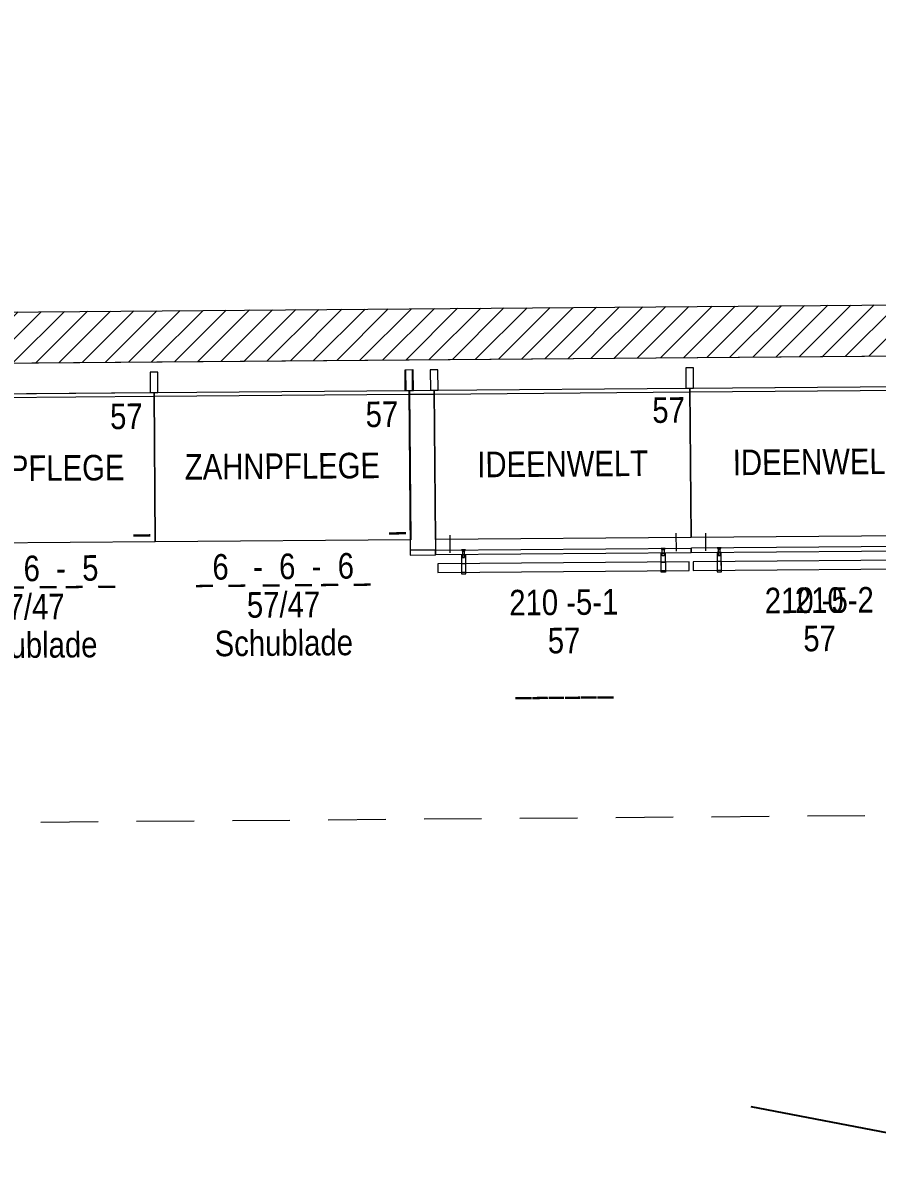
# Model space of a CAD drawing. Header units: millimetres. Extents: x 2027740 to 2136289, y -1533552 to -1491502.
# Drawn here: x 2101461 to 2104804, y -1500877 to -1496400 of the extents above; entities that cross this region are included whole.
import ezdxf
from ezdxf.enums import TextEntityAlignment as Align

# ---------------------------------------------------------------- set-up
doc = ezdxf.new("R2010")
doc.units = ezdxf.units.MM
doc.header["$MEASUREMENT"] = 0
doc.linetypes.add('AUSGEZOGEN', pattern=[0])
doc.linetypes.add('DGN Style 2', pattern=[375.045563, 225.027338, -150.018225])
for name, color, linetype, lineweight in [('01_Grundriss', 7, 'Continuous', 0), ('06_Ansichten', 7, 'Continuous', 0), ('10_Einrichtung', 7, 'Continuous', 0), ('10_Einrichtung (Construction)', 7, 'Continuous', 0), ('11_Schraffur', 9, 'Continuous', 0), ('20_Sortimentierung', 7, 'Continuous', 0), ('21_Modulnummer', 7, 'Continuous', 0), ('26_Deckenfries', 251, 'DGN Style 2', 13)]:
    doc.layers.add(name, color=color, linetype=linetype, lineweight=lineweight)
doc.layers.add('11 Regaltyp-Kennzeichnung', color=7, linetype='Continuous', lineweight=0, plot=False)
doc.layers.add('15_Flächen', color=6, linetype='Continuous', lineweight=0, plot=False)
doc.styles.add('Rossmann', font='ARIALN.TTF', dxfattribs={"height": 100})
doc.styles.get("Standard").update_dxf_attribs({"font": 'isocp.shx'})
doc.styles.add('Style-Arial Narrow', font='ARIALN.TTF')
doc.styles.add('Style-ISOCPEUR', font='arial.ttf')
doc.dimstyles.new('DIN919_1-50', dxfattribs={"dimscale": 2.5, "dimtxt": 5, "dimasz": 1.5, "dimexe": 2.5, "dimexo": 0, "dimgap": 1, "dimtad": 1, "dimdec": 1, "dimzin": 9, "dimdsep": 46, "dimtxsty": 'Standard', "dimblk": 'BEMSTR', "dimcen": 6, "dimse1": 1, "dimse2": 1, "dimclrd": 256, "dimclre": 7, "dimclrt": 7, "dimadec": 0, "dimazin": 0, "dimtfac": 1, "dimtdec": 0, "dimtmove": 0, "dimatfit": 1, "dimldrblk": 'BEMSTR', "dimfxl": 1, "dimtolj": 1, "dimtzin": 9, "dimarcsym": 0})

# ---------------------------------------------------------------- blocks, each defined once
blk = doc.blocks.new('BEMSTR')
for p, q in [((-0.01, -0.01), (0.01, 0.01)), ((-0.01, 0), (0.01, 0)), ((0, 0.01), (0, -0.01))]:
    blk.add_line(p, q)
blk = doc.blocks.new('*D151')
at = {"layer": '06_Ansichten', "linetype": 'AUSGEZOGEN', "lineweight": -2, "transparency": 16777216}
for p, q in [((2107257.5, -1501210.5), (2104311.3, -1500644.9)), ((2113650.8, -1502437.6), (2110203.7, -1501776)), ((2116597, -1503003.1), (2119543.2, -1503568.6))]:
    blk.add_line(p, q, dxfattribs=at)
at = {"layer": 'Defpoints', "color": 0, "linetype": 'AUSGEZOGEN', "lineweight": 0, "transparency": 16777216}
for p in [(2110203.7, -1501776), (2110185.3, -1501871.9), (2113632.4, -1502533.6)]:
    blk.add_point(p, dxfattribs=at)
at = {"layer": '06_Ansichten', "linetype": 'AUSGEZOGEN', "lineweight": -2, "transparency": 16777216, "xscale": 3000, "yscale": 3000, "zscale": 3000}
for p, rotation in [((2110203.7, -1501776), 349.1345598086123), ((2113650.8, -1502437.6), 169.1345598086123)]:
    blk.add_blockref('BEMSTR', p, dxfattribs=dict(at, rotation=rotation))
at = {"layer": '06_Ansichten', "color": 7, "linetype": 'AUSGEZOGEN', "transparency": 16777216, "insert": (2111940.7, -1502037), "char_height": 100, "attachment_point": 5, "rotation": 349.1346, "style": 'Style-ISOCPEUR'}
blk.add_mtext('\\A1;\\fArial|b0|i0|c00|p39;3510', dxfattribs=at)
blk = doc.blocks.new('Ideenwelt links T57')
at = {"layer": '10_Einrichtung', "color": 1, "linetype": 'Continuous', "lineweight": 0}
for p, q in [((-50, 282.5), (50, 282.5)), ((-50, 267.5), (50, 267.5))]:
    blk.add_line(p, q, dxfattribs=at)
at = {"layer": '10_Einrichtung', "color": 1, "linetype": 'Continuous', "lineweight": 0, "flags": 128}
for points in [[(-35, 362.5), (-65, 362.5), (-65, 282.5), (-35, 282.5)], [(65, 362.5), (35, 362.5), (35, 282.5), (65, 282.5)]]:
    blk.add_lwpolyline(points, close=True, dxfattribs=at)
at = {"layer": '10_Einrichtung', "color": 1, "lineweight": 13, "flags": 128}
blk.add_lwpolyline([(-50, -362.5), (50, -362.5), (50, -343.5), (-50, -343.5)], close=True, dxfattribs=at)
at = {"layer": '10_Einrichtung (Construction)', "color": 1, "linetype": 'Continuous', "lineweight": 13}
blk.add_line((-50, 282.5), (-50, -343.5), dxfattribs=at)
at = {"layer": '10_Einrichtung (Construction)', "color": 1, "linetype": 'Continuous', "lineweight": 0}
blk.add_line((50, 282.5), (50, -343.5), dxfattribs=at)
blk = doc.blocks.new('IWl')
at = {"layer": '10_Einrichtung', "color": 1, "linetype": 'Continuous', "lineweight": 13}
blk.add_blockref('Ideenwelt links T57', (-50, -322.5), dxfattribs=at)
blk = doc.blocks.new('Ideenwelt_Mitte57')
at = {"layer": '10_Einrichtung', "color": 7, "linetype": 'Continuous', "lineweight": 0}
for p, q in [((-500, 305), (500, 305)), ((-442.5, -317.8), (-442.5, -248.02)), ((442.5, -317.8), (442.5, -248.02))]:
    blk.add_line(p, q, dxfattribs=at)
at = {"layer": '10_Einrichtung', "color": 7, "linetype": 'Continuous', "lineweight": 0, "flags": 128}
for points in [[(-485, 400), (-515, 400), (-515, 320), (-485, 320)], [(515, 400), (485, 400), (485, 320), (515, 320)], [(-500, 320), (500, 320), (500, -265), (-500, -265)]]:
    blk.add_lwpolyline(points, close=True, dxfattribs=at)
at = {"layer": '10_Einrichtung', "color": 7, "linetype": 'Continuous', "lineweight": 13, "flags": 128}
blk.add_lwpolyline([(498.75, -325), (-498.75, -325), (-498.75, -306), (498.75, -306)], close=True, dxfattribs=at)
at = {"layer": '10_Einrichtung', "lineweight": 0, "ltscale": 0.01, "flags": 128}
for points in [[(-398.5, -306), (-394.5, -311), (-386.5, -311), (-382.5, -306)], [(-394.5, -311), (-394.5, -336), (-386.5, -336), (-386.5, -311)], [(398.5, -306), (394.5, -311), (386.5, -311), (382.5, -306)], [(394.5, -311), (394.5, -336), (386.5, -336), (386.5, -311)], [(-398.75, -325), (-398.75, -400), (-382.25, -400), (-382.25, -325)], [(398.75, -325), (398.75, -400), (382.25, -400), (382.25, -325)], [(-492, -394), (492, -394), (492, -360.3), (-492, -360.3)], [(-398.75, -360.3), (-398.75, -394), (-382.25, -394), (-382.25, -360.3)], [(398.75, -360.3), (398.75, -394), (382.25, -394), (382.25, -360.3)]]:
    blk.add_lwpolyline(points, close=True, dxfattribs=at)
at = {"layer": '10_Einrichtung (Construction)', "color": 5, "linetype": 'Continuous', "lineweight": 0}
blk.add_line((-500, 320), (500, 320), dxfattribs=at)
at = {"layer": '10_Einrichtung (Construction)', "color": 3, "linetype": 'Continuous', "lineweight": 0}
for p, q in [((-500, 320), (-500, -265)), ((500, 320), (500, -265))]:
    blk.add_line(p, q, dxfattribs=at)
blk = doc.blocks.new('IWm')
at = {"layer": '10_Einrichtung', "color": 7, "linetype": 'Continuous', "lineweight": 0}
blk.add_blockref('Ideenwelt_Mitte57', (-500, -360), dxfattribs=at)
at = {"layer": '10_Einrichtung', "color": 7, "linetype": 'Continuous', "lineweight": 0, "style": 'Style-Arial Narrow'}
blk.add_text('57', height=100, dxfattribs=at).set_placement((-20, -75), align=Align.TOP_RIGHT)
at = {"layer": '20_Sortimentierung', "color": 1, "linetype": 'Continuous', "lineweight": 0, "style": 'Style-Arial Narrow'}
blk.add_attdef('IWm_0', text='', height=100, dxfattribs=at).set_placement((-500, -332.5), align=Align.MIDDLE_CENTER)
at = {"layer": '21_Modulnummer', "color": 1, "linetype": 'Continuous', "lineweight": 0, "insert": (-500, -824.3), "char_height": 100, "attachment_point": 2, "line_spacing_factor": 0.6, "style": 'Style-Arial Narrow'}
blk.add_mtext('210 -5-2', dxfattribs=at)
at = {"layer": '21_Modulnummer', "color": 251, "linetype": 'Continuous', "lineweight": 0, "style": 'Style-Arial Narrow'}
blk.add_attdef('IWm_0', text='', height=100, dxfattribs=at).set_placement((-500, -974.3), align=Align.TOP_CENTER)
at = {"layer": '21_Modulnummer', "color": 5, "linetype": 'Continuous', "lineweight": 0, "style": 'Style-Arial Narrow'}
blk.add_attdef('IWm_0', text='', height=100, dxfattribs=at).set_placement((-500, -1124.3), align=Align.TOP_CENTER)
blk = doc.blocks.new('*U393')
at = {"layer": '10_Einrichtung', "color": 7, "linetype": 'Continuous', "lineweight": 0}
blk.add_line((-500, 237.5), (500, 237.5), dxfattribs=at)
at = {"layer": '10_Einrichtung', "color": 7, "linetype": 'Continuous', "lineweight": 0, "flags": 128}
for points in [[(-485, 332.5), (-515, 332.5), (-515, 252.5), (-485, 252.5)], [(515, 332.5), (485, 332.5), (485, 252.5), (515, 252.5)], [(-500, 252.5), (500, 252.5), (500, -332.5), (-500, -332.5)]]:
    blk.add_lwpolyline(points, close=True, dxfattribs=at)
at = {"layer": '10_Einrichtung (Construction)', "color": 3, "linetype": 'Continuous', "lineweight": 0}
for p, q in [((-500, 252.5), (-500, -332.5)), ((500, 252.5), (500, -332.5))]:
    blk.add_line(p, q, dxfattribs=at)
at = {"layer": '10_Einrichtung (Construction)', "color": 5, "linetype": 'Continuous', "lineweight": 0}
blk.add_line((-500, 252.5), (500, 252.5), dxfattribs=at)
at = {"layer": '10_Einrichtung', "color": 7, "linetype": 'Continuous', "lineweight": 0, "style": 'Rossmann'}
blk.add_text('57', height=100, dxfattribs=at).set_placement((391.1, 160.1), align=Align.MIDDLE_CENTER)
blk = doc.blocks.new('R1 57_25')
at = {"layer": '10_Einrichtung', "color": 7, "linetype": 'Continuous', "lineweight": 0}
blk.add_blockref('*U393', (500, -292.5), dxfattribs=at)
blk = doc.blocks.new('I1 57_25')
at = {"layer": '10_Einrichtung', "color": 7, "linetype": 'Continuous', "lineweight": 0}
blk.add_blockref('R1 57_25', (0, 0), dxfattribs=at)
at = {"layer": '11 Regaltyp-Kennzeichnung', "color": 7, "linetype": 'Continuous', "lineweight": 0, "style": 'Style-Arial Narrow'}
blk.add_attdef('I1 57_25_0', text='', height=100, dxfattribs=at).set_placement((980, -575), align=Align.RIGHT)
at = {"layer": '20_Sortimentierung', "color": 1, "linetype": 'Continuous', "lineweight": 0, "style": 'Style-Arial Narrow'}
blk.add_attdef('I1 57_25_0', text='', height=100, dxfattribs=at).set_placement((500, -332.5), align=Align.MIDDLE_CENTER)
at = {"layer": '21_Modulnummer', "color": 1, "linetype": 'Continuous', "lineweight": 0, "insert": (500, -675), "char_height": 100, "attachment_point": 2, "line_spacing_factor": 0.6, "style": 'Style-Arial Narrow'}
blk.add_mtext('_6_ -_6_-_5_', dxfattribs=at)
at = {"layer": '21_Modulnummer', "color": 251, "linetype": 'Continuous', "lineweight": 0, "style": 'Style-Arial Narrow'}
blk.add_attdef('I1 57_25_0', text='', height=100, dxfattribs=at).set_placement((500, -825), align=Align.TOP_CENTER)
at = {"layer": '21_Modulnummer', "color": 5, "linetype": 'Continuous', "lineweight": 0, "style": 'Style-Arial Narrow'}
blk.add_attdef('I1 57_25_0', text='', height=100, dxfattribs=at).set_placement((500, -975), align=Align.TOP_CENTER)
blk = doc.blocks.new('*U396')
at = {"layer": '10_Einrichtung', "color": 7, "linetype": 'Continuous', "lineweight": 0}
blk.add_line((-500, 237.5), (500, 237.5), dxfattribs=at)
at = {"layer": '10_Einrichtung', "color": 7, "linetype": 'Continuous', "lineweight": 0, "flags": 128}
for points in [[(-485, 332.5), (-515, 332.5), (-515, 252.5), (-485, 252.5)], [(515, 332.5), (485, 332.5), (485, 252.5), (515, 252.5)], [(-500, 252.5), (500, 252.5), (500, -332.5), (-500, -332.5)]]:
    blk.add_lwpolyline(points, close=True, dxfattribs=at)
at = {"layer": '10_Einrichtung (Construction)', "color": 3, "linetype": 'Continuous', "lineweight": 0}
for p, q in [((-500, 252.5), (-500, -332.5)), ((500, 252.5), (500, -332.5))]:
    blk.add_line(p, q, dxfattribs=at)
at = {"layer": '10_Einrichtung (Construction)', "color": 5, "linetype": 'Continuous', "lineweight": 0}
blk.add_line((-500, 252.5), (500, 252.5), dxfattribs=at)
at = {"layer": '10_Einrichtung', "color": 7, "linetype": 'Continuous', "lineweight": 0, "style": 'Rossmann'}
blk.add_text('57', height=100, dxfattribs=at).set_placement((391.1, 160.1), align=Align.MIDDLE_CENTER)
blk = doc.blocks.new('R1 57_26')
at = {"layer": '10_Einrichtung', "color": 7, "linetype": 'Continuous', "lineweight": 0}
blk.add_blockref('*U396', (500, -292.5), dxfattribs=at)
blk = doc.blocks.new('I1 57_26')
at = {"layer": '10_Einrichtung', "color": 7, "linetype": 'Continuous', "lineweight": 0}
blk.add_blockref('R1 57_26', (0, 0), dxfattribs=at)
at = {"layer": '11 Regaltyp-Kennzeichnung', "color": 7, "linetype": 'Continuous', "lineweight": 0, "style": 'Style-Arial Narrow'}
blk.add_attdef('I1 57_26_0', text='', height=100, dxfattribs=at).set_placement((980, -575), align=Align.RIGHT)
at = {"layer": '20_Sortimentierung', "color": 1, "linetype": 'Continuous', "lineweight": 0, "style": 'Style-Arial Narrow'}
blk.add_attdef('I1 57_26_0', text='', height=100, dxfattribs=at).set_placement((500, -332.5), align=Align.MIDDLE_CENTER)
at = {"layer": '21_Modulnummer', "color": 1, "linetype": 'Continuous', "lineweight": 0, "insert": (500, -675), "char_height": 100, "attachment_point": 2, "line_spacing_factor": 0.6, "style": 'Style-Arial Narrow'}
blk.add_mtext('_6_ -_6_-_6_', dxfattribs=at)
at = {"layer": '21_Modulnummer', "color": 251, "linetype": 'Continuous', "lineweight": 0, "style": 'Style-Arial Narrow'}
blk.add_attdef('I1 57_26_0', text='', height=100, dxfattribs=at).set_placement((500, -825), align=Align.TOP_CENTER)
at = {"layer": '21_Modulnummer', "color": 5, "linetype": 'Continuous', "lineweight": 0, "style": 'Style-Arial Narrow'}
blk.add_attdef('I1 57_26_0', text='', height=100, dxfattribs=at).set_placement((500, -975), align=Align.TOP_CENTER)
blk = doc.blocks.new('Ideenwelt_Mitte57_4')
at = {"layer": '10_Einrichtung', "color": 1, "linetype": 'Continuous', "lineweight": 0}
for p, q in [((-500, 305), (500, 305)), ((-442.5, -317.8), (-442.5, -248.02)), ((442.5, -317.8), (442.5, -248.02))]:
    blk.add_line(p, q, dxfattribs=at)
at = {"layer": '10_Einrichtung', "color": 1, "linetype": 'Continuous', "lineweight": 0, "flags": 128}
for points in [[(-485, 400), (-515, 400), (-515, 320), (-485, 320)], [(515, 400), (485, 400), (485, 320), (515, 320)], [(-500, 320), (500, 320), (500, -265), (-500, -265)]]:
    blk.add_lwpolyline(points, close=True, dxfattribs=at)
at = {"layer": '10_Einrichtung', "color": 1, "linetype": 'Continuous', "lineweight": 13, "flags": 128}
blk.add_lwpolyline([(498.75, -325), (-498.75, -325), (-498.75, -306), (498.75, -306)], close=True, dxfattribs=at)
at = {"layer": '10_Einrichtung', "color": 1, "lineweight": 0, "ltscale": 0.01, "flags": 128}
for points in [[(-398.5, -306), (-394.5, -311), (-386.5, -311), (-382.5, -306)], [(-394.5, -311), (-394.5, -336), (-386.5, -336), (-386.5, -311)], [(398.5, -306), (394.5, -311), (386.5, -311), (382.5, -306)], [(394.5, -311), (394.5, -336), (386.5, -336), (386.5, -311)], [(-398.75, -325), (-398.75, -400), (-382.25, -400), (-382.25, -325)], [(398.75, -325), (398.75, -400), (382.25, -400), (382.25, -325)], [(-492, -394), (492, -394), (492, -360.3), (-492, -360.3)], [(-398.75, -360.3), (-398.75, -394), (-382.25, -394), (-382.25, -360.3)], [(398.75, -360.3), (398.75, -394), (382.25, -394), (382.25, -360.3)]]:
    blk.add_lwpolyline(points, close=True, dxfattribs=at)
at = {"layer": '10_Einrichtung (Construction)', "color": 1, "linetype": 'Continuous', "lineweight": 0}
for p, q in [((-500, 320), (500, 320)), ((-500, 320), (-500, -265)), ((500, 320), (500, -265))]:
    blk.add_line(p, q, dxfattribs=at)
blk = doc.blocks.new('IWm_4')
at = {"layer": '10_Einrichtung', "color": 1, "linetype": 'Continuous', "lineweight": 0}
blk.add_blockref('Ideenwelt_Mitte57_4', (-500, -360), dxfattribs=at)
at = {"layer": '10_Einrichtung', "color": 1, "linetype": 'Continuous', "lineweight": 0, "style": 'Style-Arial Narrow'}
blk.add_text('57', height=100, dxfattribs=at).set_placement((-20, -75), align=Align.TOP_RIGHT)
at = {"layer": '20_Sortimentierung', "color": 1, "linetype": 'Continuous', "lineweight": 0, "style": 'Style-Arial Narrow'}
blk.add_attdef('IWm_4_0', text='', height=100, dxfattribs=at).set_placement((-500, -332.5), align=Align.MIDDLE_CENTER)
at = {"layer": '21_Modulnummer', "color": 1, "linetype": 'Continuous', "lineweight": 0, "insert": (-500, -824.3), "char_height": 100, "attachment_point": 2, "line_spacing_factor": 0.6, "style": 'Style-Arial Narrow'}
blk.add_mtext('210 -5-1', dxfattribs=at)
at = {"layer": '21_Modulnummer', "color": 1, "linetype": 'Continuous', "lineweight": 0, "style": 'Style-Arial Narrow'}
for p in [(-500, -974.3), (-500, -1124.3)]:
    blk.add_attdef('IWm_4_0', text='', height=100, dxfattribs=at).set_placement(p, align=Align.TOP_CENTER)

msp = doc.modelspace()

# ---------------------------------------------------------------- hatches: boundary and pattern name
at = {"layer": '11_Schraffur', "linetype": 'AUSGEZOGEN', "ltscale": 10}
h = msp.add_hatch(dxfattribs=at)
h.set_pattern_fill('ANSI31', color=256, pattern_type=2)
h.set_pattern_definition([(45, (1922705.07, -1372376.47), (-44.90128, 44.90128), [])])
h.paths.add_polyline_path([(2063620.1004, -1505471.2292), (2063500.1335, -1497552.0007), (2086188.2347, -1497552.0007), (2086188.2347, -1498737.0007), (2094348.2347, -1498737.0007), (2094490.7314, -1497787.6353), (2108337.2777, -1497675.5442), (2108338.0062, -1497765.5413), (2109275.4151, -1497757.9527), (2109524.0236, -1496484.4712), (2109043.1931, -1496399.6878), (2108833.9511, -1497471.517), (2094318.3019, -1497589.0246), (2094176.0137, -1498537.0007), (2086388.2347, -1498537.0007), (2086388.2347, -1497352.0007), (2063217.0716, -1497352.0007), (2063340.1325, -1505475.4704)], flags=17)

# ---------------------------------------------------------------- linework, layer by layer
at = {"layer": '01_Grundriss', "linetype": 'AUSGEZOGEN', "ltscale": 10}
for p, q in [((2094318.3019, -1497589.0246), (2108833.9511, -1497471.517)), ((2094490.7314, -1497787.6353), (2108337.2777, -1497675.5442))]:
    msp.add_line(p, q, dxfattribs=at)
at = {"layer": '15_Flächen', "linetype": 'AUSGEZOGEN', "ltscale": 10, "flags": 128}
msp.add_lwpolyline([(2063518.2363, -1498747.0007), (2069416.2347, -1498747.0007), (2069416.2347, -1497552.0007), (2086188.2347, -1497552.0007), (2086188.2347, -1498737.0007), (2094348.2347, -1498737.0007), (2094490.7314, -1497787.6353), (2108337.2777, -1497675.5442), (2108338.0062, -1497765.5413), (2109517.9676, -1497755.9892), (2109508.3603, -1497805.0575), (2109547.615, -1497812.7433), (2108805.7428, -1501601.7995), (2108766.4882, -1501594.1137), (2108756.8809, -1501643.182), (2107891.7578, -1501473.7966), (2107780.5881, -1502052.9736), (2107765.8571, -1502050.146), (2107762.6687, -1502066.757), (2107762.6687, -1502066.757), (2107551.5231, -1502026.2288), (2107517.1505, -1502019.6312), (2107517.1505, -1502019.6312), (2106749.1698, -1501872.2218), (2106546.6419, -1502927.3614), (2106495.5741, -1502917.5593), (2106064.4675, -1505163.5593), (2106115.5353, -1505173.3614), (2105970.73, -1505927.7748), (2105970.73, -1505927.7748), (2105970.73, -1505927.7748), (2105970.73, -1505927.7748), (2105925.3788, -1506164.0476), (2106938.8777, -1506358.5828), (2106935.6894, -1506375.1937), (2106950.4205, -1506378.0213), (2106843.9162, -1506932.8923), (2107683.5883, -1507094.0624), (2107674.1631, -1507143.1661), (2107713.446, -1507150.7062), (2107014.288, -1510793.2134), (2106975.0051, -1510785.6733), (2106965.5799, -1510834.777), (2106437.4116, -1510724.1616), (2106384.1156, -1510978.6405), (2100740.5785, -1509934.0344), (2100598.6456, -1510756.8831), (2092446.7045, -1510980.2262), (2092417.4768, -1511217.0547), (2092428.2323, -1511218.3821), (2092261.6635, -1512398.2829), (2091681.6913, -1512316.4071), (2091593.672, -1512918.1904), (2086495.8059, -1512012.1881), (2085680.4686, -1517269.6664), (2081425.2555, -1516914.6143), (2082017.1994, -1514073.6274), (2081723.5068, -1514012.434), (2081595.0066, -1514629.1601), (2063839.6788, -1514684.447), (2063626.0077, -1505861.1845), (2063730.9957, -1505861.1845), (2063725.0883, -1505469.6388), (2063620.1004, -1505471.2292)], close=True, dxfattribs=at)
at = {"layer": '26_Deckenfries'}
msp.add_line((2108131.5092, -1499477.2689), (2098748.2363, -1499553.2288), dxfattribs=at)

# ---------------------------------------------------------------- block references
ref = msp.add_blockref('I1 57_26', (2101973.6382, -1497807.062), dxfattribs=dict(rotation=0.4638128694037586))
ref.add_attrib('I1 57_26_0', '57/47', dxfattribs={"layer": '21_Modulnummer', "color": 251, "linetype": 'Continuous', "lineweight": 0, "height": 100, "rotation": 0.4638129, "style": 'Style-Arial Narrow'}).set_placement((2102480.3001, -1498627.9875), align=Align.TOP_CENTER)
ref.add_attrib('I1 57_26_0', 'ZAHNPFLEGE', dxfattribs={"layer": '20_Sortimentierung', "color": 1, "linetype": 'Continuous', "lineweight": 0, "height": 100, "rotation": 0.4638129, "style": 'Style-Arial Narrow'}).set_placement((2102476.3134, -1498135.5036), align=Align.MIDDLE_CENTER)
ref.add_attrib('I1 57_26_0', 'Schublade', dxfattribs={"layer": '21_Modulnummer', "color": 5, "linetype": 'Continuous', "lineweight": 0, "height": 100, "rotation": 0.4638129, "style": 'Style-Arial Narrow'}).set_placement((2102481.5144, -1498777.9826), align=Align.TOP_CENTER)
ref.add_attrib('I1 57_26_0', '_', dxfattribs={"layer": '11 Regaltyp-Kennzeichnung', "color": 7, "linetype": 'Continuous', "lineweight": 0, "height": 100, "rotation": 0.4638129, "style": 'Style-Arial Narrow'}).set_placement((2102958.2607, -1498374.1101), align=Align.RIGHT)
ref = msp.add_blockref('I1 57_25', (2100973.6709, -1497815.157), dxfattribs=dict(rotation=0.4638128694037586))
ref.add_attrib('I1 57_25_0', '57/47', dxfattribs={"layer": '21_Modulnummer', "color": 251, "linetype": 'Continuous', "lineweight": 0, "height": 100, "rotation": 0.4638129, "style": 'Style-Arial Narrow'}).set_placement((2101480.3329, -1498636.0825), align=Align.TOP_CENTER)
ref.add_attrib('I1 57_25_0', 'ZAHNPFLEGE', dxfattribs={"layer": '20_Sortimentierung', "color": 1, "linetype": 'Continuous', "lineweight": 0, "height": 100, "rotation": 0.4638129, "style": 'Style-Arial Narrow'}).set_placement((2101476.3461, -1498143.5986), align=Align.MIDDLE_CENTER)
ref.add_attrib('I1 57_25_0', 'Schublade', dxfattribs={"layer": '21_Modulnummer', "color": 5, "linetype": 'Continuous', "lineweight": 0, "height": 100, "rotation": 0.4638129, "style": 'Style-Arial Narrow'}).set_placement((2101481.5472, -1498786.0776), align=Align.TOP_CENTER)
ref.add_attrib('I1 57_25_0', '_', dxfattribs={"layer": '11 Regaltyp-Kennzeichnung', "color": 7, "linetype": 'Continuous', "lineweight": 0, "height": 100, "rotation": 0.4638129, "style": 'Style-Arial Narrow'}).set_placement((2101958.2934, -1498382.2051), align=Align.RIGHT)
at = {"layer": '10_Einrichtung', "color": 1, "linetype": 'Continuous', "lineweight": 13, "rotation": 0.4638128693974853}
msp.add_blockref('IWl', (2103070.5134, -1497798.1826), dxfattribs=at)
at = {"layer": '20_Sortimentierung', "color": 1, "linetype": 'Continuous', "lineweight": 0}
ref = msp.add_blockref('IWm_4', (2104070.4807, -1497790.0876), dxfattribs=dict(at, rotation=0.4638128693974853))
ref.add_attrib('IWm_4_0', 'IDEENWELT', dxfattribs={"color": 1, "linetype": 'Continuous', "lineweight": 0, "height": 100, "rotation": 0.4638129, "style": 'Style-Arial Narrow'}).set_placement((2103573.1886, -1498126.6242), align=Align.MIDDLE_CENTER)
ref.add_attrib('IWm_4_0', '57', dxfattribs={"layer": '21_Modulnummer', "color": 1, "linetype": 'Continuous', "lineweight": 0, "height": 100, "rotation": 0.4638129, "style": 'Style-Arial Narrow'}).set_placement((2103578.3836, -1498768.3575), align=Align.TOP_CENTER)
ref.add_attrib('IWm_4_0', '______', dxfattribs={"layer": '21_Modulnummer', "color": 1, "linetype": 'Continuous', "lineweight": 0, "height": 100, "rotation": 0.4638129, "style": 'Style-Arial Narrow'}).set_placement((2103579.5979, -1498918.3526), align=Align.TOP_CENTER)
ref = msp.add_blockref('IWm', (2105070.4479, -1497781.9926), dxfattribs=dict(at, rotation=0.4638128693974853))
ref.add_attrib('IWm_0', 'IDEENWELT', dxfattribs={"color": 1, "linetype": 'Continuous', "lineweight": 0, "height": 100, "rotation": 0.4638129, "style": 'Style-Arial Narrow'}).set_placement((2104573.1559, -1498118.5292), align=Align.MIDDLE_CENTER)
ref.add_attrib('IWm_0', '210', dxfattribs={"layer": '21_Modulnummer', "color": 1, "linetype": 'Continuous', "lineweight": 0, "height": 100, "rotation": 0.4638129, "style": 'Style-Arial Narrow'}).set_placement((2104577.1366, -1498610.2675), align=Align.TOP_CENTER)
ref.add_attrib('IWm_0', '57', dxfattribs={"layer": '21_Modulnummer', "color": 251, "linetype": 'Continuous', "lineweight": 0, "height": 100, "rotation": 0.4638129, "style": 'Style-Arial Narrow'}).set_placement((2104578.3508, -1498760.2626), align=Align.TOP_CENTER)

# ---------------------------------------------------------------- dimensions: what is measured, and where the dimension line sits
at = {"layer": '06_Ansichten', "linetype": 'AUSGEZOGEN'}
dim = msp.add_linear_dim(base=(2110203.7376, -1501775.9598), p1=(2113632.395, -1502533.5575), p2=(2110185.3202, -1501871.9116), angle=169.1345598, text='\\fArial|b0|i0|c00|p39;<>', dimstyle='DIN919_1-50', override={"dimscale": 20, "dimasz": 150, "dimtxsty": 'Style-ISOCPEUR', "dimtdec": 1, "dimfxl": 200}, dxfattribs=at)
dim.commit()
dim.dimension.update_dxf_attribs({"geometry": '*D151', "text_midpoint": (2111940.676, -1502036.9658)})

doc.saveas('drawing.dxf')
